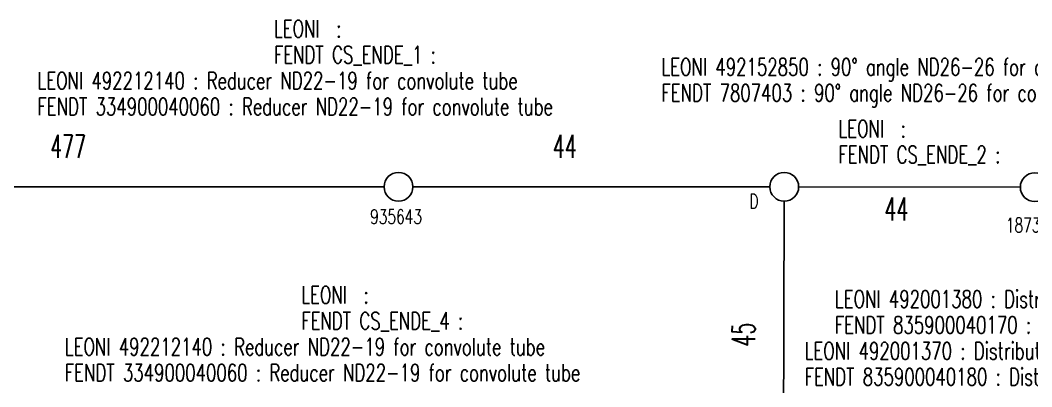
# Model space of a CAD drawing. Header units: millimetres. Extents: x -1 to 4489, y 0 to 1364.
# Drawn here: x 2962.2 to 3137.6, y 753 to 816.6 of the extents above; entities that cross this region are included whole.
import ezdxf

# ---------------------------------------------------------------- set-up
doc = ezdxf.new("R2010")
doc.units = ezdxf.units.MM
doc.styles.add('HS-BUNDLE-DIMENSION', font='ROMANS.SHX', dxfattribs={"width": 0.6, "height": 4})
doc.styles.add('HS-NODE', font='ROMANS.SHX', dxfattribs={"width": 0.7, "height": 2.5})
doc.styles.add('HS-PART-NO', font='ROMANS.SHX', dxfattribs={"width": 0.7, "height": 3})
doc.linetypes.add('NW_19_PA6_CLOSED', pattern='A,0.0001,["=",Standard,S=0.4,R=0,X=0,Y=-0.2],-0.0001,["[]",Standard,S=0.3,R=0,X=-0.05,Y=-0.15],-0.2', length=0.2002)

msp = doc.modelspace()

# ---------------------------------------------------------------- linework, layer by layer
at = {"color": 7, "linetype": 'NW_19_PA6_CLOSED', "ltscale": 8}
msp.add_lwpolyline([(2929.66, 787.68), (3025.3, 787.68)], dxfattribs=at)
at = {"color": 7, "ltscale": 8}
for points in [[(3030.3, 787.68), (3092.17, 787.68)], [(3097.17, 787.68), (3135.61, 787.62)], [(3094.57, 743.94), (3094.67, 785.18)]]:
    msp.add_lwpolyline(points, dxfattribs=at)
at = {"color": 7, "linetype": 'Continuous'}
for centre in [(3027.8, 787.68), (3094.67, 787.68), (3138.11, 787.61)]:
    msp.add_circle(centre, 2.5, dxfattribs=at)

# ---------------------------------------------------------------- texts
at = {"color": 200, "linetype": 'Continuous', "style": 'HS-PART-NO', "width": 0.7}
for s, p in [('LEONI  :', (3006.2, 813.6)), ('FENDT CS_ENDE_1 :', (3006.2, 809.1)), ('LEONI 492152850 : 90° angle ND26-26 for convolute tube', (3073.38, 806.99)), ('LEONI 492212140 : Reducer ND22-19 for convolute tube', (2965.2, 804.6)), ('FENDT 7807403 : 90° angle ND26-26 for convolute tube', (3073.38, 802.49)), ('FENDT 334900040060 : Reducer ND22-19 for convolute tube', (2965.2, 800.1)), ('LEONI  :', (3104.07, 796.26)), ('FENDT CS_ENDE_2 :', (3104.07, 791.76)), ('LEONI  :', (3010.94, 767.41)), ('LEONI 492001380 : Distributionbox', (3103.46, 766.69)), ('FENDT CS_ENDE_4 :', (3010.94, 762.91)), ('FENDT 835900040170 : Distributionbox', (3103.46, 762.19)), ('LEONI 492212140 : Reducer ND22-19 for convolute tube', (2969.94, 758.41)), ('LEONI 492001370 : Distributionbox cover', (3098.21, 757.69)), ('FENDT 334900040060 : Reducer ND22-19 for convolute tube', (2969.94, 753.91)), ('FENDT 835900040180 : Distributionbox cover', (3098.21, 753.19))]:
    msp.add_text(s, height=3, dxfattribs=at).set_placement(p)
at = {"color": 1, "linetype": 'Continuous', "ltscale": 8, "style": 'HS-BUNDLE-DIMENSION', "width": 0.6}
for s, p in [('477', (2967.42, 792.68)), ('44', (3054.55, 792.68))]:
    msp.add_text(s, height=4, dxfattribs=at).set_placement(p)
at = {"color": 5, "linetype": 'Continuous', "style": 'HS-NODE', "width": 0.7}
for s, p in [('D', (3088.62, 783.93)), ('935643', (3022.87, 781.26)), ('1873607', (3133.1, 779.77))]:
    msp.add_text(s, height=2.5, dxfattribs=at).set_placement(p)
at = {"color": 1, "linetype": 'Continuous', "ltscale": 8, "style": 'HS-BUNDLE-DIMENSION', "width": 0.6}
for s, rotation, p in [('44', 359.9069, (3112.06, 781.84)), ('45', 89.8667, (3089.61, 759.95))]:
    msp.add_text(s, height=4, rotation=rotation, dxfattribs=at).set_placement(p)

doc.saveas('drawing.dxf')
